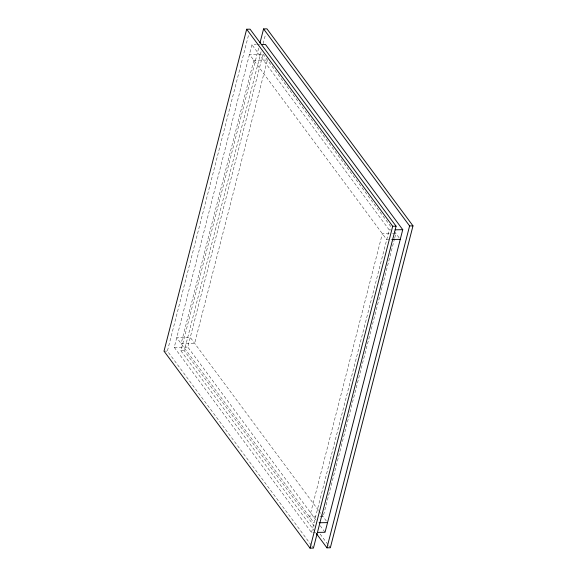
<?xml version="1.0" encoding="UTF-8"?>
<svg xmlns="http://www.w3.org/2000/svg" width="577" height="577" viewBox="0 0 577 577"><rect width="100%" height="100%" fill="white"/><g stroke="black" fill="none" stroke-linecap="round" stroke-linejoin="round"><path stroke-width="0.43" stroke-dasharray="2.88 2.16" d="M311.291 545.2L167.395 351.076L248.925 33.531M315.756 532.441L311.53 532.521L174.254 347.325L251.947 44.739L256.174 44.66M314.653 531.229L180.918 350.816L258.871 47.235M314.285 526.116L184.301 350.758L261.129 51.533M263.148 43.679L265.608 34.086M315.936 519.964L187.777 347.073L262.997 54.137L249.466 54.397L386.741 239.585L390.968 239.505M311.53 532.521L389.223 229.927L251.947 44.739M394.538 238.647L323.149 516.696L319.766 516.761M394.762 237.774L395.88 233.418L392.504 233.483M257.017 44.638L259.556 44.595M389.223 229.927L390.91 229.898M389.122 233.548L382.356 233.678L309.625 516.949L316.391 516.826M174.254 347.325L187.777 347.073M164.012 351.141L167.395 351.076M180.918 350.816L184.301 350.758M262.997 54.137L391.148 227.028M394.365 231.37L400.265 239.332M318.417 510.306L190.259 337.415L176.735 337.668L314.003 522.863M318.951 511.034L321.093 513.927M321.634 514.648L327.534 522.603M320.228 525.755L325.053 532.261M320.17 534.057L328.198 544.883M328.731 545.604L330.332 547.768M311.825 545.921L313.426 548.085M253.851 60.304L181.12 343.582L194.644 343.322L267.375 60.051L253.851 60.304"/><path stroke-width="0.87" d="M246.667 29.232L164.012 351.141L310.051 548.15L313.426 548.085L396.082 226.184L250.05 29.167L246.667 29.232L392.699 226.242L310.051 548.15M259.989 42.871L263.574 28.915L266.949 28.85L412.988 225.859L330.332 547.768L326.95 547.833L316.254 533.4M261.244 44.559L265.47 44.479L402.746 229.675L325.053 532.261L317.444 532.405M326.95 547.833L409.605 225.924L263.574 28.915M392.699 226.242L396.082 226.184M409.605 225.924L412.988 225.859M395.137 229.819L402.746 229.675M391.812 239.491L400.265 239.332M319.081 522.762L327.534 522.603"/></g></svg>
